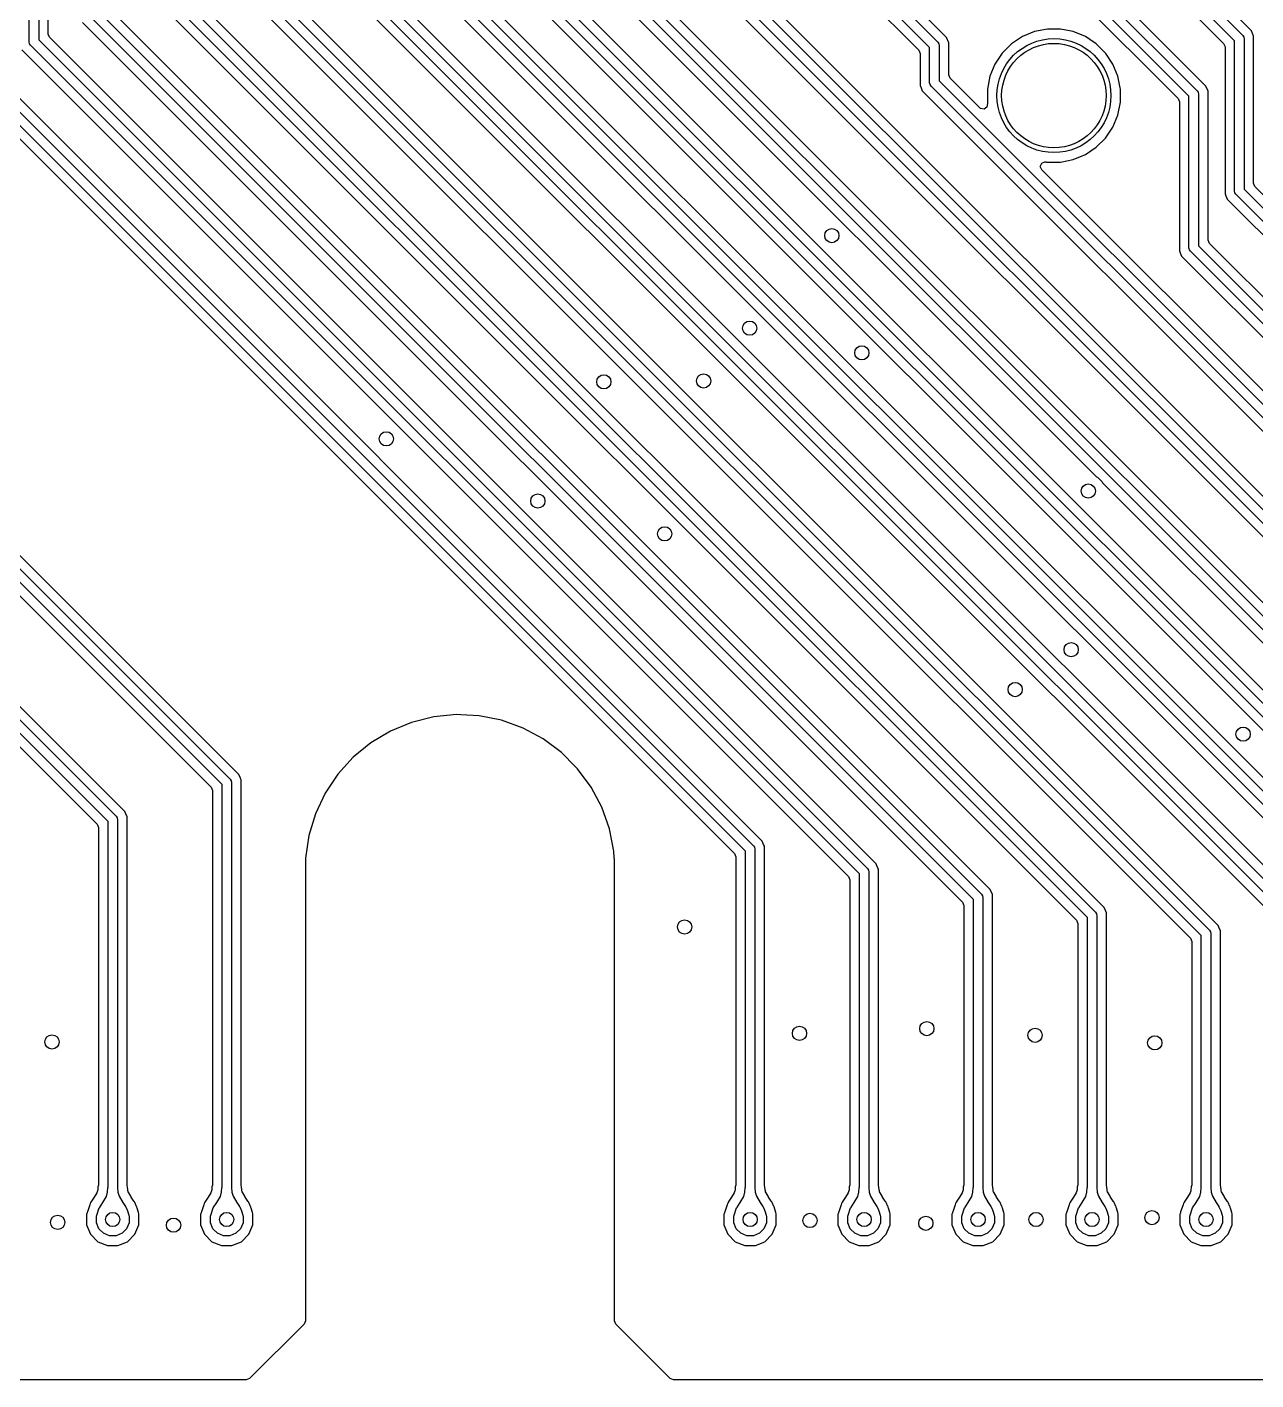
# Model space of a CAD drawing. Extents: x 114.9 to 199.6, y -137.1 to -76.7.
# Drawn here: x 173.54 to 186.47, y -137.15 to -122.9 of the extents above; entities that cross this region are included whole.
import ezdxf

# ---------------------------------------------------------------- set-up
doc = ezdxf.new("R2010")
doc.units = 0
doc.layers.add('BLACK', color=7, linetype='CONTINUOUS')

msp = doc.modelspace()

# ---------------------------------------------------------------- linework, layer by layer
at = {"layer": 'BLACK', "linetype": 'CONTINUOUS'}
for p, q in [((173.56, -123.06), (173.56, -103.05)), ((173.66, -103.07071), (173.66, -123.039289)), ((186.25, -123.05071), (181.244645, -118.045355)), ((181.33, -117.98929), (186.335355, -122.994645)), ((180.63, -118.34929), (185.855355, -123.574645)), ((180.452413, -118.455254), (185.655148, -123.657987)), ((185.77, -123.63071), (180.544645, -118.405355)), ((186.427586, -122.944747), (182.727467, -119.244627)), ((183.217586, -123.014747), (180.144852, -119.942012)), ((183.04, -123.12071), (179.944645, -120.025355)), ((180.03, -119.96929), (183.125355, -123.064645)), ((183.28682, -120.229659), (186.135148, -123.077987)), ((180.291699, -120.51454), (182.925148, -123.147987)), ((185.947586, -123.524747), (182.951988, -120.529148)), ((179.34, -120.779289), (191.385356, -132.824645)), ((191.477586, -132.774746), (179.454852, -120.752012)), ((179.162413, -120.885254), (191.185148, -132.907987)), ((191.3, -132.88071), (179.254645, -120.835355)), ((173.7605, -122.977364), (173.7605, -121.0793)), ((178.62, -121.17929), (190.785355, -133.344645)), ((190.877586, -133.294747), (178.734852, -121.152012)), ((177.86, -121.33853), (189.585355, -133.063885)), ((189.677586, -133.013987), (177.974852, -121.311252)), ((178.442414, -121.285255), (184.797713, -127.640553)), ((190.7, -133.40071), (178.534645, -121.235355)), ((177.682413, -121.444494), (189.385148, -133.147227)), ((189.5, -133.11995), (177.774645, -121.394595)), ((188.3, -132.84071), (177.074645, -121.615355)), ((177.16, -121.559289), (188.385355, -132.784644)), ((188.477586, -132.734747), (177.274852, -121.532012)), ((176.45, -121.76929), (187.185355, -132.504645)), ((187.277585, -132.454745), (176.564852, -121.742012)), ((176.982414, -121.665255), (188.185148, -132.867987)), ((176.272413, -121.875254), (186.985148, -132.587987)), ((187.1, -132.56071), (176.364645, -121.825355)), ((186.077587, -132.364748), (175.784852, -122.072012)), ((175.492413, -122.205254), (185.785148, -132.497987)), ((185.9, -132.47071), (175.584645, -122.155355)), ((175.67, -122.09929), (185.985355, -132.414645)), ((184.7, -132.28071), (174.904645, -122.485355)), ((174.99, -122.42929), (184.785355, -132.224645)), ((184.877586, -132.174747), (175.104852, -122.402012)), ((174.812413, -122.535254), (184.585148, -132.307987)), ((174.3, -122.74929), (183.585355, -132.034645)), ((179.092839, -127.4), (174.414852, -122.722012)), ((174.122414, -122.855254), (183.385148, -132.117987)), ((183.5, -132.09071), (174.214645, -122.805355)), ((184.279001, -122.9255), (184.143681, -122.952417)), ((184.279007, -122.9255), (184.279001, -122.9255)), ((184.416993, -122.9255), (184.279007, -122.9255)), ((184.416998, -122.9255), (184.416993, -122.9255)), ((184.552318, -122.952417), (184.416998, -122.9255)), ((173.563806, -123.079134), (173.56, -123.06)), ((173.574645, -123.095355), (173.563806, -123.079134)), ((173.66, -123.039289), (182.385356, -131.764645)), ((173.774852, -123.012012), (173.7605, -122.977364)), ((182.477586, -131.714746), (173.774852, -123.012012)), ((183.125355, -123.064645), (183.136194, -123.080866)), ((183.217587, -123.014749), (183.217586, -123.014747)), ((183.240499, -123.070062), (183.217587, -123.014749)), ((183.2405, -123.070066), (183.240499, -123.070062)), ((183.2405, -123.406984), (183.2405, -123.070066)), ((184.016192, -123.005223), (183.90146, -123.081883)), ((184.14367, -122.95242), (184.016192, -123.005223)), ((184.143681, -122.952417), (184.14367, -122.95242)), ((184.552329, -122.95242), (184.552318, -122.952417)), ((184.679807, -123.005223), (184.552329, -122.95242)), ((184.679808, -123.005223), (184.679807, -123.005223)), ((184.679811, -123.005225), (184.679808, -123.005223)), ((184.726074, -123.036137), (184.679811, -123.005225)), ((184.794539, -123.081883), (184.726074, -123.036137)), ((186.135148, -123.077987), (186.1495, -123.112635)), ((186.25, -124.63), (186.25, -123.05071)), ((186.335355, -122.994645), (186.346194, -123.010866)), ((186.346194, -123.010866), (186.35, -123.03)), ((186.35, -123.03), (186.35, -124.60929)), ((186.427587, -122.944749), (186.427586, -122.944747)), ((186.450499, -123.000062), (186.427587, -122.944749)), ((186.4505, -123.000066), (186.450499, -123.000062)), ((186.4505, -124.547364), (186.4505, -123.000066)), ((173.482414, -123.145255), (182.185148, -131.847987)), ((182.3, -131.82071), (173.574645, -123.095355)), ((182.925148, -123.147987), (182.9395, -123.182635)), ((182.9395, -123.182635), (182.9395, -123.519556)), ((183.04, -123.48962), (183.04, -123.12071)), ((183.136194, -123.080866), (183.14, -123.1)), ((183.14, -123.1), (183.14, -123.46891)), ((183.803883, -123.17946), (183.727223, -123.294192)), ((183.90146, -123.081883), (183.803883, -123.17946)), ((184.892116, -123.17946), (184.794539, -123.081883)), ((184.894237, -123.182635), (184.892116, -123.17946)), ((184.968775, -123.294189), (184.894237, -123.182635)), ((186.1495, -123.112635), (186.1495, -124.659936)), ((172.98, -123.319289), (181.185355, -131.524644)), ((181.277587, -131.474748), (173.094852, -123.292012)), ((183.727223, -123.294192), (183.67442, -123.42167)), ((185.021579, -123.42167), (184.968775, -123.294189)), ((172.802414, -123.425254), (180.985148, -131.607987)), ((181.1, -131.58071), (172.894645, -123.375355)), ((183.043806, -123.508754), (183.04, -123.48962)), ((183.14, -123.46891), (191.985355, -132.314265)), ((183.254852, -123.441632), (183.2405, -123.406984)), ((183.567865, -123.754645), (183.254852, -123.441632)), ((183.674417, -123.421681), (183.6475, -123.557001)), ((183.67442, -123.42167), (183.674417, -123.421681)), ((185.021582, -123.421681), (185.021579, -123.42167)), ((185.045608, -123.542468), (185.021582, -123.421681)), ((182.9395, -123.519556), (182.94899, -123.542468)), ((182.94899, -123.542468), (182.962412, -123.574872)), ((182.962412, -123.574872), (182.962413, -123.574874)), ((182.962413, -123.574874), (191.785148, -132.397607)), ((183.054645, -123.524975), (183.043806, -123.508754)), ((191.9, -132.37033), (183.054645, -123.524975)), ((183.6475, -123.557001), (183.6475, -123.694992)), ((185.0485, -123.557007), (185.045608, -123.542468)), ((185.0485, -123.694993), (185.0485, -123.557007)), ((185.77, -125.23), (185.77, -123.63071)), ((185.855355, -123.574645), (185.866194, -123.590866)), ((185.866194, -123.590866), (185.87, -123.61)), ((185.87, -123.61), (185.87, -125.209289)), ((185.947587, -123.524749), (185.947586, -123.524747)), ((185.970499, -123.580062), (185.947587, -123.524749)), ((185.9705, -123.580066), (185.970499, -123.580062)), ((185.9705, -125.147364), (185.9705, -123.580066)), ((183.575289, -123.760738), (183.567865, -123.754645)), ((183.612071, -123.768056), (183.575289, -123.760738)), ((183.643254, -123.747221), (183.612071, -123.768056)), ((183.650572, -123.710439), (183.643254, -123.747221)), ((183.6475, -123.694992), (183.650572, -123.710439)), ((185.02158, -123.830328), (185.0485, -123.694993)), ((185.655148, -123.657987), (185.6695, -123.692635)), ((185.6695, -123.692635), (185.6695, -125.259936)), ((184.968775, -123.957811), (185.02158, -123.830328)), ((184.794542, -124.170114), (184.892114, -124.072542)), ((184.892114, -124.072542), (184.968775, -123.957811)), ((184.679811, -124.246775), (184.794542, -124.170114)), ((184.205002, -124.371486), (184.219354, -124.336838)), ((184.219354, -124.336838), (184.254002, -124.322486)), ((184.254002, -124.322486), (184.263562, -124.323428)), ((184.263562, -124.323428), (184.271632, -124.325033)), ((184.271632, -124.325033), (184.279007, -124.3265)), ((184.279007, -124.3265), (184.416993, -124.3265)), ((184.416993, -124.3265), (184.552328, -124.29958)), ((184.552328, -124.29958), (184.679811, -124.246775)), ((184.219354, -124.406134), (184.205002, -124.371486)), ((189.927966, -130.114747), (184.219354, -124.406134)), ((186.253806, -124.649134), (186.25, -124.63)), ((186.35, -124.60929), (193.185355, -131.444645)), ((186.464852, -124.582012), (186.4505, -124.547364)), ((193.277588, -131.394748), (186.464852, -124.582012)), ((186.1495, -124.659936), (186.15899, -124.682848)), ((186.15899, -124.682848), (186.172412, -124.715252)), ((186.172412, -124.715252), (186.172413, -124.715254)), ((186.172413, -124.715254), (192.985148, -131.527988)), ((186.264645, -124.665355), (186.253806, -124.649134)), ((193.1, -131.50071), (186.264645, -124.665355)), ((185.87, -125.209289), (192.585355, -131.924644)), ((185.984852, -125.182012), (185.9705, -125.147364)), ((192.677586, -131.874747), (185.984852, -125.182012)), ((185.6695, -125.259936), (185.67899, -125.282848)), ((185.67899, -125.282848), (185.692412, -125.315252)), ((185.692412, -125.315252), (185.692413, -125.315254)), ((185.692413, -125.315254), (192.385148, -132.007987)), ((185.773806, -125.249134), (185.77, -125.23)), ((185.784645, -125.265355), (185.773806, -125.249134)), ((192.5, -131.98071), (185.784645, -125.265355)), ((175.59, -130.88071), (170.184645, -125.475355)), ((170.27, -125.419289), (175.675356, -130.824645)), ((175.767586, -130.774746), (170.384852, -125.392012)), ((170.092413, -125.525254), (175.475148, -130.907987)), ((168.902413, -125.925254), (174.275148, -131.297987)), ((174.39, -131.27071), (168.994645, -125.875355)), ((169.08, -125.819289), (174.475355, -131.214644)), ((174.567587, -131.164748), (169.194852, -125.792012)), ((183.677587, -131.984748), (179.092839, -127.4)), ((184.797713, -127.640553), (184.807225, -127.644493)), ((184.807225, -127.644493), (184.855507, -127.692775)), ((184.855507, -127.692775), (184.859446, -127.702286)), ((184.859446, -127.702286), (190.585148, -133.427987)), ((177.818779, -130.167286), (177.5856, -130.225304)), ((178.057953, -130.144151), (177.818779, -130.167286)), ((178.057954, -130.144151), (178.057953, -130.144151)), ((178.105949, -130.146601), (178.057954, -130.144151)), ((178.297937, -130.156402), (178.105949, -130.146601)), ((178.533506, -130.203773), (178.297937, -130.156402)), ((177.36347, -130.31695), (177.157214, -130.440234)), ((177.363474, -130.316948), (177.36347, -130.31695)), ((177.5856, -130.225304), (177.363474, -130.316948)), ((178.533512, -130.203775), (178.533506, -130.203773)), ((178.75956, -130.285234), (178.533512, -130.203775)), ((178.759564, -130.285236), (178.75956, -130.285234)), ((178.759569, -130.285238), (178.759564, -130.285236)), ((178.971209, -130.399028), (178.759569, -130.285238)), ((177.157214, -130.440234), (176.971307, -130.592478)), ((178.97121, -130.399029), (178.971209, -130.399028)), ((178.971212, -130.39903), (178.97121, -130.399029)), ((179.163843, -130.542678), (178.971212, -130.39903)), ((176.971307, -130.592478), (176.809785, -130.770378)), ((179.313154, -130.692826), (179.163843, -130.542678)), ((176.809785, -130.770378), (176.676145, -130.97008)), ((179.333274, -130.713059), (179.313154, -130.692826)), ((179.475843, -130.906487), (179.333274, -130.713059)), ((175.475148, -130.907987), (175.4895, -130.942635)), ((175.59, -135.122497), (175.59, -130.88071)), ((175.675356, -130.824645), (175.686194, -130.840866)), ((175.686194, -130.840866), (175.69, -130.86)), ((175.69, -130.86), (175.69, -135.12235)), ((175.767588, -130.774749), (175.767586, -130.774746)), ((175.783077, -130.812144), (175.767588, -130.774749)), ((175.78484, -130.8164), (175.783077, -130.812144)), ((175.790499, -130.830062), (175.78484, -130.8164)), ((175.7905, -130.830066), (175.790499, -130.830062)), ((175.7905, -135.088525), (175.7905, -130.830066)), ((179.588449, -131.118759), (179.475843, -130.906487)), ((175.4895, -130.942635), (175.4895, -135.089555)), ((176.676145, -130.97008), (176.573291, -131.187253)), ((174.567587, -131.164749), (174.567587, -131.164748)), ((174.576907, -131.18725), (174.567587, -131.164749)), ((174.590499, -131.220062), (174.576907, -131.18725)), ((176.573291, -131.187253), (176.503458, -131.417174)), ((179.66865, -131.345271), (179.588449, -131.118759)), ((174.275148, -131.297987), (174.2895, -131.332635)), ((174.2895, -131.332635), (174.2895, -135.089555)), ((174.39, -135.122497), (174.39, -131.27071)), ((174.475355, -131.214644), (174.486194, -131.230865)), ((174.486194, -131.230865), (174.486194, -131.230866)), ((174.486194, -131.230866), (174.49, -131.25)), ((174.49, -131.25), (174.49, -135.12235)), ((174.5905, -131.220066), (174.590499, -131.220062)), ((174.5905, -135.088525), (174.5905, -131.220066)), ((176.503458, -131.417174), (176.46816, -131.654845)), ((179.714706, -131.581107), (179.66865, -131.345271)), ((181.277587, -131.474749), (181.277587, -131.474748)), ((181.292161, -131.509934), (181.277587, -131.474749)), ((179.717817, -131.648584), (179.714706, -131.581107)), ((180.985148, -131.607987), (180.9995, -131.642635)), ((181.1, -135.122497), (181.1, -131.58071)), ((181.185355, -131.524644), (181.196194, -131.540865)), ((181.196194, -131.540865), (181.196194, -131.540866)), ((181.196194, -131.540866), (181.2, -131.56)), ((181.2, -131.56), (181.2, -135.12235)), ((181.300499, -131.530062), (181.292161, -131.509934)), ((181.3005, -131.530066), (181.300499, -131.530062)), ((181.3005, -135.088525), (181.3005, -131.530066)), ((176.468159, -131.654854), (176.468082, -131.775016)), ((176.46816, -131.654845), (176.468159, -131.654854)), ((179.719889, -131.657871), (179.717817, -131.648584)), ((179.719557, -131.657938), (179.719889, -131.657871)), ((179.720498, -131.66267), (179.719557, -131.657938)), ((179.720499, -131.662672), (179.720498, -131.66267)), ((179.720499, -131.706825), (179.720499, -131.662672)), ((179.722245, -131.74525), (179.720499, -131.706825)), ((179.720499, -131.750822), (179.722245, -131.74525)), ((179.720499, -136.525942), (179.720499, -131.750822)), ((180.9995, -131.642635), (180.9995, -135.089555)), ((182.385356, -131.764645), (182.396194, -131.780866)), ((182.477586, -131.714747), (182.477586, -131.714746)), ((182.477588, -131.714749), (182.477586, -131.714747)), ((182.482061, -131.725548), (182.477588, -131.714749)), ((182.496114, -131.759475), (182.482061, -131.725548)), ((182.5005, -131.770063), (182.496114, -131.759475)), ((182.5005, -135.088525), (182.5005, -131.770063)), ((176.468082, -131.775016), (176.468082, -131.819168)), ((176.468082, -131.819168), (176.468756, -131.822991)), ((176.468756, -131.822991), (176.4695, -131.8315)), ((176.4695, -131.8315), (176.4695, -136.525943)), ((182.185148, -131.847987), (182.1995, -131.882635)), ((182.1995, -131.882635), (182.1995, -135.089555)), ((182.3, -135.122497), (182.3, -131.82071)), ((182.396194, -131.780866), (182.4, -131.8)), ((182.4, -131.8), (182.4, -135.12235)), ((183.585355, -132.034645), (183.596194, -132.050866)), ((183.596194, -132.050866), (183.6, -132.07)), ((183.677587, -131.984749), (183.677587, -131.984748)), ((183.699997, -132.038851), (183.677587, -131.984749)), ((183.700499, -132.040062), (183.699997, -132.038851)), ((183.7005, -132.040066), (183.700499, -132.040062)), ((183.7005, -135.088525), (183.7005, -132.040066)), ((183.385148, -132.117987), (183.3995, -132.152635)), ((183.3995, -132.152635), (183.3995, -135.089555)), ((183.5, -135.122497), (183.5, -132.09071)), ((183.6, -132.07), (183.6, -135.12235)), ((184.877587, -132.174749), (184.877586, -132.174747)), ((184.900499, -132.230062), (184.877587, -132.174749)), ((184.585148, -132.307987), (184.5995, -132.342635)), ((184.7, -135.122497), (184.7, -132.28071)), ((184.785355, -132.224645), (184.796194, -132.240866)), ((184.796194, -132.240866), (184.8, -132.26)), ((184.8, -132.26), (184.8, -135.12235)), ((184.9005, -132.230066), (184.900499, -132.230062)), ((184.9005, -135.088525), (184.9005, -132.230066)), ((184.5995, -132.342635), (184.5995, -135.089555)), ((185.9, -135.122497), (185.9, -132.47071)), ((185.985355, -132.414645), (185.996194, -132.430866)), ((185.996194, -132.430866), (186, -132.45)), ((186, -132.45), (186, -135.12235)), ((186.084295, -132.380946), (186.077587, -132.364748)), ((186.084297, -132.380949), (186.084295, -132.380946)), ((186.084297, -132.38095), (186.084297, -132.380949)), ((186.1005, -132.420064), (186.084297, -132.38095)), ((186.1005, -135.088525), (186.1005, -132.420064)), ((185.785148, -132.497987), (185.7995, -132.532635)), ((185.7995, -132.532635), (185.7995, -135.089555)), ((174.27189, -135.179936), (174.245463, -135.223797)), ((174.27708, -135.167949), (174.27189, -135.179936)), ((174.279688, -135.158702), (174.27708, -135.167949)), ((174.280733, -135.152836), (174.279688, -135.158702)), ((174.281036, -135.152326), (174.280733, -135.152836)), ((174.281258, -135.150765), (174.281036, -135.152326)), ((174.283978, -135.115941), (174.281258, -135.150765)), ((174.288548, -135.099699), (174.283978, -135.115941)), ((174.289008, -135.09648), (174.288548, -135.099699)), ((174.2895, -135.089555), (174.289008, -135.09648)), ((174.372979, -135.216588), (174.385372, -135.172647)), ((174.385372, -135.172647), (174.389158, -135.124152)), ((174.389158, -135.124152), (174.39, -135.122497)), ((174.49, -135.12235), (174.490833, -135.124161)), ((174.490833, -135.124161), (174.494539, -135.172142)), ((174.494539, -135.172142), (174.506712, -135.215825)), ((174.592074, -135.100844), (174.5905, -135.088525)), ((174.59602, -135.116036), (174.592074, -135.100844)), ((174.598564, -135.148982), (174.59602, -135.116036)), ((174.600215, -135.158349), (174.598564, -135.148982)), ((174.602734, -135.167388), (174.600215, -135.158349)), ((174.607916, -135.179439), (174.602734, -135.167388)), ((174.628776, -135.214196), (174.607916, -135.179439)), ((175.47189, -135.179936), (175.445463, -135.223797)), ((175.47708, -135.167949), (175.47189, -135.179936)), ((175.479688, -135.158702), (175.47708, -135.167949)), ((175.480733, -135.152836), (175.479688, -135.158702)), ((175.481036, -135.152326), (175.480733, -135.152836)), ((175.481258, -135.150765), (175.481036, -135.152326)), ((175.483978, -135.115941), (175.481258, -135.150765)), ((175.488548, -135.099699), (175.483978, -135.115941)), ((175.489008, -135.09648), (175.488548, -135.099699)), ((175.4895, -135.089555), (175.489008, -135.09648)), ((175.572979, -135.216588), (175.585372, -135.172647)), ((175.585372, -135.172647), (175.589158, -135.124152)), ((175.589158, -135.124152), (175.59, -135.122497)), ((175.69, -135.12235), (175.690833, -135.124161)), ((175.690833, -135.124161), (175.694539, -135.172142)), ((175.694539, -135.172142), (175.706712, -135.215825)), ((175.792074, -135.100844), (175.7905, -135.088525)), ((175.79602, -135.116036), (175.792074, -135.100844)), ((175.798564, -135.148982), (175.79602, -135.116036)), ((175.800215, -135.158349), (175.798564, -135.148982)), ((175.802734, -135.167388), (175.800215, -135.158349)), ((175.807916, -135.179439), (175.802734, -135.167388)), ((175.828776, -135.214196), (175.807916, -135.179439)), ((180.98189, -135.179936), (180.955463, -135.223797)), ((180.98708, -135.167949), (180.98189, -135.179936)), ((180.989688, -135.158702), (180.98708, -135.167949)), ((180.990733, -135.152836), (180.989688, -135.158702)), ((180.991036, -135.152326), (180.990733, -135.152836)), ((180.991258, -135.150765), (180.991036, -135.152326)), ((180.993978, -135.115941), (180.991258, -135.150765)), ((180.998548, -135.099699), (180.993978, -135.115941)), ((180.999008, -135.09648), (180.998548, -135.099699)), ((180.9995, -135.089555), (180.999008, -135.09648)), ((181.082979, -135.216588), (181.095372, -135.172647)), ((181.095372, -135.172647), (181.099158, -135.124152)), ((181.099158, -135.124152), (181.1, -135.122497)), ((181.2, -135.12235), (181.200833, -135.124161)), ((181.200833, -135.124161), (181.204539, -135.172142)), ((181.204539, -135.172142), (181.216712, -135.215825)), ((181.302074, -135.100844), (181.3005, -135.088525)), ((181.30602, -135.116036), (181.302074, -135.100844)), ((181.308564, -135.148982), (181.30602, -135.116036)), ((181.310215, -135.158349), (181.308564, -135.148982)), ((181.312734, -135.167388), (181.310215, -135.158349)), ((181.317916, -135.179439), (181.312734, -135.167388)), ((181.338776, -135.214196), (181.317916, -135.179439)), ((182.18189, -135.179936), (182.155463, -135.223797)), ((182.18708, -135.167949), (182.18189, -135.179936)), ((182.189688, -135.158702), (182.18708, -135.167949)), ((182.190733, -135.152836), (182.189688, -135.158702)), ((182.191036, -135.152326), (182.190733, -135.152836)), ((182.191258, -135.150765), (182.191036, -135.152326)), ((182.193978, -135.115941), (182.191258, -135.150765)), ((182.198548, -135.099699), (182.193978, -135.115941)), ((182.199008, -135.09648), (182.198548, -135.099699)), ((182.1995, -135.089555), (182.199008, -135.09648)), ((182.282979, -135.216588), (182.295372, -135.172647)), ((182.295372, -135.172647), (182.299158, -135.124152)), ((182.299158, -135.124152), (182.3, -135.122497)), ((182.4, -135.12235), (182.400833, -135.124161)), ((182.400833, -135.124161), (182.404539, -135.172142)), ((182.404539, -135.172142), (182.416712, -135.215825)), ((182.502074, -135.100844), (182.5005, -135.088525)), ((182.50602, -135.116036), (182.502074, -135.100844)), ((182.508564, -135.148982), (182.50602, -135.116036)), ((182.510215, -135.158349), (182.508564, -135.148982)), ((182.512734, -135.167388), (182.510215, -135.158349)), ((182.517916, -135.179439), (182.512734, -135.167388)), ((182.538776, -135.214196), (182.517916, -135.179439)), ((183.38189, -135.179936), (183.355463, -135.223797)), ((183.38708, -135.167949), (183.38189, -135.179936)), ((183.389688, -135.158702), (183.38708, -135.167949)), ((183.390733, -135.152836), (183.389688, -135.158702)), ((183.391036, -135.152326), (183.390733, -135.152836)), ((183.391258, -135.150765), (183.391036, -135.152326)), ((183.393978, -135.115941), (183.391258, -135.150765)), ((183.398548, -135.099699), (183.393978, -135.115941)), ((183.399008, -135.09648), (183.398548, -135.099699)), ((183.3995, -135.089555), (183.399008, -135.09648)), ((183.482979, -135.216588), (183.495372, -135.172647)), ((183.495372, -135.172647), (183.499158, -135.124152)), ((183.499158, -135.124152), (183.5, -135.122497)), ((183.6, -135.12235), (183.600833, -135.124161)), ((183.600833, -135.124161), (183.604539, -135.172142)), ((183.604539, -135.172142), (183.616712, -135.215825)), ((183.702074, -135.100844), (183.7005, -135.088525)), ((183.70602, -135.116036), (183.702074, -135.100844)), ((183.708564, -135.148982), (183.70602, -135.116036)), ((183.710215, -135.158349), (183.708564, -135.148982)), ((183.712734, -135.167388), (183.710215, -135.158349)), ((183.717916, -135.179439), (183.712734, -135.167388)), ((183.738776, -135.214196), (183.717916, -135.179439)), ((184.58189, -135.179936), (184.555463, -135.223797)), ((184.58708, -135.167949), (184.58189, -135.179936)), ((184.589688, -135.158702), (184.58708, -135.167949)), ((184.590733, -135.152836), (184.589688, -135.158702)), ((184.591036, -135.152326), (184.590733, -135.152836)), ((184.591258, -135.150765), (184.591036, -135.152326)), ((184.593978, -135.115941), (184.591258, -135.150765)), ((184.598548, -135.099699), (184.593978, -135.115941)), ((184.599008, -135.09648), (184.598548, -135.099699)), ((184.5995, -135.089555), (184.599008, -135.09648)), ((184.682979, -135.216588), (184.695372, -135.172647)), ((184.695372, -135.172647), (184.699158, -135.124152)), ((184.699158, -135.124152), (184.7, -135.122497)), ((184.8, -135.12235), (184.800833, -135.124161)), ((184.800833, -135.124161), (184.804539, -135.172142)), ((184.804539, -135.172142), (184.816712, -135.215825)), ((184.902074, -135.100844), (184.9005, -135.088525)), ((184.90602, -135.116036), (184.902074, -135.100844)), ((184.908564, -135.148982), (184.90602, -135.116036)), ((184.910215, -135.158349), (184.908564, -135.148982)), ((184.912734, -135.167388), (184.910215, -135.158349)), ((184.917916, -135.179439), (184.912734, -135.167388)), ((184.938776, -135.214196), (184.917916, -135.179439)), ((185.78189, -135.179936), (185.755463, -135.223797)), ((185.78708, -135.167949), (185.78189, -135.179936)), ((185.789688, -135.158702), (185.78708, -135.167949)), ((185.790733, -135.152836), (185.789688, -135.158702)), ((185.791036, -135.152326), (185.790733, -135.152836)), ((185.791258, -135.150765), (185.791036, -135.152326)), ((185.793978, -135.115941), (185.791258, -135.150765)), ((185.798548, -135.099699), (185.793978, -135.115941)), ((185.799008, -135.09648), (185.798548, -135.099699)), ((185.7995, -135.089555), (185.799008, -135.09648)), ((185.882979, -135.216588), (185.895372, -135.172647)), ((185.895372, -135.172647), (185.899158, -135.124152)), ((185.899158, -135.124152), (185.9, -135.122497)), ((186, -135.12235), (186.000833, -135.124161)), ((186.000833, -135.124161), (186.004539, -135.172142)), ((186.004539, -135.172142), (186.016712, -135.215825)), ((186.102074, -135.100844), (186.1005, -135.088525)), ((186.10602, -135.116036), (186.102074, -135.100844)), ((186.108564, -135.148982), (186.10602, -135.116036)), ((186.110215, -135.158349), (186.108564, -135.148982)), ((186.112734, -135.167388), (186.110215, -135.158349)), ((186.117916, -135.179439), (186.112734, -135.167388)), ((186.138776, -135.214196), (186.117916, -135.179439)), ((174.197393, -135.305368), (174.172486, -135.379896)), ((174.197406, -135.305334), (174.197393, -135.305368)), ((174.202314, -135.29321), (174.197406, -135.305334)), ((174.203562, -135.290602), (174.202314, -135.29321)), ((174.209916, -135.279208), (174.203562, -135.290602)), ((174.209932, -135.279181), (174.209916, -135.279208)), ((174.244728, -135.22498), (174.209932, -135.279181)), ((174.245463, -135.223797), (174.244728, -135.22498)), ((174.298707, -135.336185), (174.334715, -135.280097)), ((174.334715, -135.280097), (174.372979, -135.216588)), ((174.506712, -135.215825), (174.545284, -135.280096)), ((174.545284, -135.280096), (174.545305, -135.280127)), ((174.545305, -135.280127), (174.575111, -135.324693)), ((174.575111, -135.324693), (174.575986, -135.326245)), ((174.575986, -135.326245), (174.59522, -135.367418)), ((174.6338, -135.222567), (174.628776, -135.214196)), ((174.635084, -135.224593), (174.6338, -135.222567)), ((174.662801, -135.266035), (174.635084, -135.224593)), ((174.662805, -135.266042), (174.662801, -135.266035)), ((174.667012, -135.272881), (174.662805, -135.266042)), ((174.667887, -135.274433), (174.667012, -135.272881)), ((174.671571, -135.281593), (174.667887, -135.274433)), ((174.690805, -135.322766), (174.671571, -135.281593)), ((174.692615, -135.327102), (174.690805, -135.322766)), ((174.694177, -135.330843), (174.692615, -135.327102)), ((174.694852, -135.332669), (174.694177, -135.330843)), ((175.397393, -135.305368), (175.372486, -135.379896)), ((175.397406, -135.305334), (175.397393, -135.305368)), ((175.402314, -135.29321), (175.397406, -135.305334)), ((175.403562, -135.290602), (175.402314, -135.29321)), ((175.409916, -135.279208), (175.403562, -135.290602)), ((175.409932, -135.279181), (175.409916, -135.279208)), ((175.444728, -135.22498), (175.409932, -135.279181)), ((175.445463, -135.223797), (175.444728, -135.22498)), ((175.498707, -135.336185), (175.534715, -135.280097)), ((175.534715, -135.280097), (175.572979, -135.216588)), ((175.706712, -135.215825), (175.745284, -135.280096)), ((175.745284, -135.280096), (175.745305, -135.280127)), ((175.745305, -135.280127), (175.775111, -135.324693)), ((175.775111, -135.324693), (175.775986, -135.326245)), ((175.775986, -135.326245), (175.79522, -135.367418)), ((175.8338, -135.222567), (175.828776, -135.214196)), ((175.835084, -135.224593), (175.8338, -135.222567)), ((175.862801, -135.266035), (175.835084, -135.224593)), ((175.862805, -135.266042), (175.862801, -135.266035)), ((175.867012, -135.272881), (175.862805, -135.266042)), ((175.867887, -135.274433), (175.867012, -135.272881)), ((175.871571, -135.281593), (175.867887, -135.274433)), ((175.890805, -135.322766), (175.871571, -135.281593)), ((175.892615, -135.327102), (175.890805, -135.322766)), ((175.894177, -135.330843), (175.892615, -135.327102)), ((175.894852, -135.332669), (175.894177, -135.330843)), ((180.907393, -135.305368), (180.882486, -135.379896)), ((180.907406, -135.305334), (180.907393, -135.305368)), ((180.912314, -135.29321), (180.907406, -135.305334)), ((180.913562, -135.290602), (180.912314, -135.29321)), ((180.919916, -135.279208), (180.913562, -135.290602)), ((180.919932, -135.279181), (180.919916, -135.279208)), ((180.954728, -135.22498), (180.919932, -135.279181)), ((180.955463, -135.223797), (180.954728, -135.22498)), ((181.008707, -135.336185), (181.044715, -135.280097)), ((181.044715, -135.280097), (181.082979, -135.216588)), ((181.216712, -135.215825), (181.255284, -135.280096)), ((181.255284, -135.280096), (181.255305, -135.280127)), ((181.255305, -135.280127), (181.285111, -135.324693)), ((181.285111, -135.324693), (181.285986, -135.326245)), ((181.285986, -135.326245), (181.30522, -135.367418)), ((181.3438, -135.222567), (181.338776, -135.214196)), ((181.345084, -135.224593), (181.3438, -135.222567)), ((181.372801, -135.266035), (181.345084, -135.224593)), ((181.372805, -135.266042), (181.372801, -135.266035)), ((181.377012, -135.272881), (181.372805, -135.266042)), ((181.377887, -135.274433), (181.377012, -135.272881)), ((181.381571, -135.281593), (181.377887, -135.274433)), ((181.400805, -135.322766), (181.381571, -135.281593)), ((181.402615, -135.327102), (181.400805, -135.322766)), ((181.404177, -135.330843), (181.402615, -135.327102)), ((181.404852, -135.332669), (181.404177, -135.330843)), ((182.107393, -135.305368), (182.082486, -135.379896)), ((182.107406, -135.305334), (182.107393, -135.305368)), ((182.112314, -135.29321), (182.107406, -135.305334)), ((182.113562, -135.290602), (182.112314, -135.29321)), ((182.119916, -135.279208), (182.113562, -135.290602)), ((182.119932, -135.279181), (182.119916, -135.279208)), ((182.154728, -135.22498), (182.119932, -135.279181)), ((182.155463, -135.223797), (182.154728, -135.22498)), ((182.208707, -135.336185), (182.244715, -135.280097)), ((182.244715, -135.280097), (182.282979, -135.216588)), ((182.416712, -135.215825), (182.455284, -135.280096)), ((182.455284, -135.280096), (182.455305, -135.280127)), ((182.455305, -135.280127), (182.485111, -135.324693)), ((182.485111, -135.324693), (182.485986, -135.326245)), ((182.485986, -135.326245), (182.50522, -135.367418)), ((182.5438, -135.222567), (182.538776, -135.214196)), ((182.545084, -135.224593), (182.5438, -135.222567)), ((182.572801, -135.266035), (182.545084, -135.224593)), ((182.572805, -135.266042), (182.572801, -135.266035)), ((182.577012, -135.272881), (182.572805, -135.266042)), ((182.577887, -135.274433), (182.577012, -135.272881)), ((182.581571, -135.281593), (182.577887, -135.274433)), ((182.600805, -135.322766), (182.581571, -135.281593)), ((182.602615, -135.327102), (182.600805, -135.322766)), ((182.604177, -135.330843), (182.602615, -135.327102)), ((182.604852, -135.332669), (182.604177, -135.330843)), ((183.307393, -135.305368), (183.282486, -135.379896)), ((183.307406, -135.305334), (183.307393, -135.305368)), ((183.312314, -135.29321), (183.307406, -135.305334)), ((183.313562, -135.290602), (183.312314, -135.29321)), ((183.319916, -135.279208), (183.313562, -135.290602)), ((183.319932, -135.279181), (183.319916, -135.279208)), ((183.354728, -135.22498), (183.319932, -135.279181)), ((183.355463, -135.223797), (183.354728, -135.22498)), ((183.408707, -135.336185), (183.444715, -135.280097)), ((183.444715, -135.280097), (183.482979, -135.216588)), ((183.616712, -135.215825), (183.655284, -135.280096)), ((183.655284, -135.280096), (183.655305, -135.280127)), ((183.655305, -135.280127), (183.685111, -135.324693)), ((183.685111, -135.324693), (183.685986, -135.326245)), ((183.685986, -135.326245), (183.70522, -135.367418)), ((183.7438, -135.222567), (183.738776, -135.214196)), ((183.745084, -135.224593), (183.7438, -135.222567)), ((183.772801, -135.266035), (183.745084, -135.224593)), ((183.772805, -135.266042), (183.772801, -135.266035)), ((183.777012, -135.272881), (183.772805, -135.266042)), ((183.777887, -135.274433), (183.777012, -135.272881)), ((183.781571, -135.281593), (183.777887, -135.274433)), ((183.800805, -135.322766), (183.781571, -135.281593)), ((183.802615, -135.327102), (183.800805, -135.322766)), ((183.804177, -135.330843), (183.802615, -135.327102)), ((183.804852, -135.332669), (183.804177, -135.330843)), ((184.507393, -135.305368), (184.482486, -135.379896)), ((184.507406, -135.305334), (184.507393, -135.305368)), ((184.512314, -135.29321), (184.507406, -135.305334)), ((184.513562, -135.290602), (184.512314, -135.29321)), ((184.519916, -135.279208), (184.513562, -135.290602)), ((184.519932, -135.279181), (184.519916, -135.279208)), ((184.554728, -135.22498), (184.519932, -135.279181)), ((184.555463, -135.223797), (184.554728, -135.22498)), ((184.608707, -135.336185), (184.644715, -135.280097)), ((184.644715, -135.280097), (184.682979, -135.216588)), ((184.816712, -135.215825), (184.855284, -135.280096)), ((184.855284, -135.280096), (184.855305, -135.280127)), ((184.855305, -135.280127), (184.885111, -135.324693)), ((184.885111, -135.324693), (184.885986, -135.326245)), ((184.885986, -135.326245), (184.90522, -135.367418)), ((184.9438, -135.222567), (184.938776, -135.214196)), ((184.945084, -135.224593), (184.9438, -135.222567)), ((184.972801, -135.266035), (184.945084, -135.224593)), ((184.972805, -135.266042), (184.972801, -135.266035)), ((184.977012, -135.272881), (184.972805, -135.266042)), ((184.977887, -135.274433), (184.977012, -135.272881)), ((184.981571, -135.281593), (184.977887, -135.274433)), ((185.000805, -135.322766), (184.981571, -135.281593)), ((185.002615, -135.327102), (185.000805, -135.322766)), ((185.004177, -135.330843), (185.002615, -135.327102)), ((185.004852, -135.332669), (185.004177, -135.330843)), ((185.707393, -135.305368), (185.682486, -135.379896)), ((185.707406, -135.305334), (185.707393, -135.305368)), ((185.712314, -135.29321), (185.707406, -135.305334)), ((185.713562, -135.290602), (185.712314, -135.29321)), ((185.719916, -135.279208), (185.713562, -135.290602)), ((185.719932, -135.279181), (185.719916, -135.279208)), ((185.754728, -135.22498), (185.719932, -135.279181)), ((185.755463, -135.223797), (185.754728, -135.22498)), ((185.808707, -135.336185), (185.844715, -135.280097)), ((185.844715, -135.280097), (185.882979, -135.216588)), ((186.016712, -135.215825), (186.055284, -135.280096)), ((186.055284, -135.280096), (186.055305, -135.280127)), ((186.055305, -135.280127), (186.085111, -135.324693)), ((186.085111, -135.324693), (186.085986, -135.326245)), ((186.085986, -135.326245), (186.10522, -135.367418)), ((186.1438, -135.222567), (186.138776, -135.214196)), ((186.145084, -135.224593), (186.1438, -135.222567)), ((186.172801, -135.266035), (186.145084, -135.224593)), ((186.172805, -135.266042), (186.172801, -135.266035)), ((186.177012, -135.272881), (186.172805, -135.266042)), ((186.177887, -135.274433), (186.177012, -135.272881)), ((186.181571, -135.281593), (186.177887, -135.274433)), ((186.200805, -135.322766), (186.181571, -135.281593)), ((186.202615, -135.327102), (186.200805, -135.322766)), ((186.204177, -135.330843), (186.202615, -135.327102)), ((186.204852, -135.332669), (186.204177, -135.330843)), ((174.167067, -135.399002), (174.1645, -135.4052)), ((174.1645, -135.4052), (174.1645, -135.514801)), ((174.169537, -135.390098), (174.167067, -135.399002)), ((174.169552, -135.390102), (174.169537, -135.390098)), ((174.169981, -135.388495), (174.169552, -135.390102)), ((174.170255, -135.387511), (174.169981, -135.388495)), ((174.170267, -135.387428), (174.170255, -135.387511)), ((174.17036, -135.387077), (174.170267, -135.387428)), ((174.170629, -135.386076), (174.17036, -135.387077)), ((174.170797, -135.385516), (174.170629, -135.386076)), ((174.172486, -135.379896), (174.170797, -135.385516)), ((174.268363, -135.425859), (174.272437, -135.416021)), ((174.268363, -135.494141), (174.268363, -135.425859)), ((174.272182, -135.414698), (174.272543, -135.413349)), ((174.272437, -135.416021), (174.272182, -135.414698)), ((174.272543, -135.413349), (174.297463, -135.338782)), ((174.297463, -135.338782), (174.298707, -135.336185)), ((174.59522, -135.367418), (174.595892, -135.369236)), ((174.595892, -135.369236), (174.608277, -135.413778)), ((174.608277, -135.413778), (174.607902, -135.416843)), ((174.607902, -135.416843), (174.611637, -135.425859)), ((174.611637, -135.425859), (174.611637, -135.494141)), ((174.696957, -135.339184), (174.694852, -135.332669)), ((174.697536, -135.340974), (174.696957, -135.339184)), ((174.709921, -135.385516), (174.697536, -135.340974)), ((174.709921, -135.385519), (174.709921, -135.385516)), ((174.710336, -135.387889), (174.709921, -135.385519)), ((174.710519, -135.387856), (174.710336, -135.387889)), ((174.713495, -135.40036), (174.710519, -135.387856)), ((174.7155, -135.4052), (174.713495, -135.40036)), ((174.7155, -135.5148), (174.7155, -135.4052)), ((175.367067, -135.399002), (175.3645, -135.4052)), ((175.3645, -135.4052), (175.3645, -135.514801)), ((175.369537, -135.390098), (175.367067, -135.399002)), ((175.369552, -135.390102), (175.369537, -135.390098)), ((175.369981, -135.388495), (175.369552, -135.390102)), ((175.370255, -135.387511), (175.369981, -135.388495)), ((175.370267, -135.387428), (175.370255, -135.387511)), ((175.37036, -135.387077), (175.370267, -135.387428)), ((175.370629, -135.386076), (175.37036, -135.387077)), ((175.370797, -135.385516), (175.370629, -135.386076)), ((175.372486, -135.379896), (175.370797, -135.385516)), ((175.468363, -135.425859), (175.472437, -135.416021)), ((175.468363, -135.494141), (175.468363, -135.425859)), ((175.472182, -135.414698), (175.472543, -135.413349)), ((175.472437, -135.416021), (175.472182, -135.414698)), ((175.472543, -135.413349), (175.497463, -135.338782)), ((175.497463, -135.338782), (175.498707, -135.336185)), ((175.79522, -135.367418), (175.795892, -135.369236)), ((175.795892, -135.369236), (175.808277, -135.413778)), ((175.808277, -135.413778), (175.807902, -135.416843)), ((175.807902, -135.416843), (175.811637, -135.425859)), ((175.811637, -135.425859), (175.811637, -135.494141)), ((175.896957, -135.339184), (175.894852, -135.332669)), ((175.897536, -135.340974), (175.896957, -135.339184)), ((175.909921, -135.385516), (175.897536, -135.340974)), ((175.909921, -135.385519), (175.909921, -135.385516)), ((175.910336, -135.387889), (175.909921, -135.385519)), ((175.910519, -135.387856), (175.910336, -135.387889)), ((175.913495, -135.40036), (175.910519, -135.387856)), ((175.9155, -135.4052), (175.913495, -135.40036)), ((175.9155, -135.5148), (175.9155, -135.4052)), ((180.877067, -135.399002), (180.8745, -135.4052)), ((180.8745, -135.4052), (180.8745, -135.514801)), ((180.879537, -135.390098), (180.877067, -135.399002)), ((180.879552, -135.390102), (180.879537, -135.390098)), ((180.879981, -135.388495), (180.879552, -135.390102)), ((180.880255, -135.387511), (180.879981, -135.388495)), ((180.880267, -135.387428), (180.880255, -135.387511)), ((180.88036, -135.387077), (180.880267, -135.387428)), ((180.880629, -135.386076), (180.88036, -135.387077)), ((180.880797, -135.385516), (180.880629, -135.386076)), ((180.882486, -135.379896), (180.880797, -135.385516)), ((180.978363, -135.425859), (180.982437, -135.416021)), ((180.978363, -135.494141), (180.978363, -135.425859)), ((180.982182, -135.414698), (180.982543, -135.413349)), ((180.982437, -135.416021), (180.982182, -135.414698)), ((180.982543, -135.413349), (181.007463, -135.338782)), ((181.007463, -135.338782), (181.008707, -135.336185)), ((181.30522, -135.367418), (181.305892, -135.369236)), ((181.305892, -135.369236), (181.318277, -135.413778)), ((181.318277, -135.413778), (181.317902, -135.416843)), ((181.317902, -135.416843), (181.321637, -135.425859)), ((181.321637, -135.425859), (181.321637, -135.494141)), ((181.406957, -135.339184), (181.404852, -135.332669)), ((181.407536, -135.340974), (181.406957, -135.339184)), ((181.419921, -135.385516), (181.407536, -135.340974)), ((181.419921, -135.385519), (181.419921, -135.385516)), ((181.420336, -135.387889), (181.419921, -135.385519)), ((181.420519, -135.387856), (181.420336, -135.387889)), ((181.423495, -135.40036), (181.420519, -135.387856)), ((181.4255, -135.4052), (181.423495, -135.40036)), ((181.4255, -135.5148), (181.4255, -135.4052)), ((182.077067, -135.399002), (182.0745, -135.4052)), ((182.0745, -135.4052), (182.0745, -135.514801)), ((182.079537, -135.390098), (182.077067, -135.399002)), ((182.079552, -135.390102), (182.079537, -135.390098)), ((182.079981, -135.388495), (182.079552, -135.390102)), ((182.080255, -135.387511), (182.079981, -135.388495)), ((182.080267, -135.387428), (182.080255, -135.387511)), ((182.08036, -135.387077), (182.080267, -135.387428)), ((182.080629, -135.386076), (182.08036, -135.387077)), ((182.080797, -135.385516), (182.080629, -135.386076)), ((182.082486, -135.379896), (182.080797, -135.385516)), ((182.178363, -135.425859), (182.182437, -135.416021)), ((182.178363, -135.494141), (182.178363, -135.425859)), ((182.182182, -135.414698), (182.182543, -135.413349)), ((182.182437, -135.416021), (182.182182, -135.414698)), ((182.182543, -135.413349), (182.207463, -135.338782)), ((182.207463, -135.338782), (182.208707, -135.336185)), ((182.50522, -135.367418), (182.505892, -135.369236)), ((182.505892, -135.369236), (182.518277, -135.413778)), ((182.518277, -135.413778), (182.517902, -135.416843)), ((182.517902, -135.416843), (182.521637, -135.425859)), ((182.521637, -135.425859), (182.521637, -135.494141)), ((182.606957, -135.339184), (182.604852, -135.332669)), ((182.607536, -135.340974), (182.606957, -135.339184)), ((182.619921, -135.385516), (182.607536, -135.340974)), ((182.619921, -135.385519), (182.619921, -135.385516)), ((182.620336, -135.387889), (182.619921, -135.385519)), ((182.620519, -135.387856), (182.620336, -135.387889)), ((182.623495, -135.40036), (182.620519, -135.387856)), ((182.6255, -135.4052), (182.623495, -135.40036)), ((182.6255, -135.5148), (182.6255, -135.4052)), ((183.277067, -135.399002), (183.2745, -135.4052)), ((183.2745, -135.4052), (183.2745, -135.514801)), ((183.279537, -135.390098), (183.277067, -135.399002)), ((183.279552, -135.390102), (183.279537, -135.390098)), ((183.279981, -135.388495), (183.279552, -135.390102)), ((183.280255, -135.387511), (183.279981, -135.388495)), ((183.280267, -135.387428), (183.280255, -135.387511)), ((183.28036, -135.387077), (183.280267, -135.387428)), ((183.280629, -135.386076), (183.28036, -135.387077)), ((183.280797, -135.385516), (183.280629, -135.386076)), ((183.282486, -135.379896), (183.280797, -135.385516)), ((183.378363, -135.425859), (183.382437, -135.416021)), ((183.378363, -135.494141), (183.378363, -135.425859)), ((183.382182, -135.414698), (183.382543, -135.413349)), ((183.382437, -135.416021), (183.382182, -135.414698)), ((183.382543, -135.413349), (183.407463, -135.338782)), ((183.407463, -135.338782), (183.408707, -135.336185)), ((183.70522, -135.367418), (183.705892, -135.369236)), ((183.705892, -135.369236), (183.718277, -135.413778)), ((183.718277, -135.413778), (183.717902, -135.416843)), ((183.717902, -135.416843), (183.721637, -135.425859)), ((183.721637, -135.425859), (183.721637, -135.494141)), ((183.806957, -135.339184), (183.804852, -135.332669)), ((183.807536, -135.340974), (183.806957, -135.339184)), ((183.819921, -135.385516), (183.807536, -135.340974)), ((183.819921, -135.385519), (183.819921, -135.385516)), ((183.820336, -135.387889), (183.819921, -135.385519)), ((183.820519, -135.387856), (183.820336, -135.387889)), ((183.823495, -135.40036), (183.820519, -135.387856)), ((183.8255, -135.4052), (183.823495, -135.40036)), ((183.8255, -135.5148), (183.8255, -135.4052)), ((184.477067, -135.399002), (184.4745, -135.4052)), ((184.4745, -135.4052), (184.4745, -135.514801)), ((184.479537, -135.390098), (184.477067, -135.399002)), ((184.479552, -135.390102), (184.479537, -135.390098)), ((184.479981, -135.388495), (184.479552, -135.390102)), ((184.480255, -135.387511), (184.479981, -135.388495)), ((184.480267, -135.387428), (184.480255, -135.387511)), ((184.48036, -135.387077), (184.480267, -135.387428)), ((184.480629, -135.386076), (184.48036, -135.387077)), ((184.480797, -135.385516), (184.480629, -135.386076)), ((184.482486, -135.379896), (184.480797, -135.385516)), ((184.578363, -135.425859), (184.582437, -135.416021)), ((184.578363, -135.494141), (184.578363, -135.425859)), ((184.582182, -135.414698), (184.582543, -135.413349)), ((184.582437, -135.416021), (184.582182, -135.414698)), ((184.582543, -135.413349), (184.607463, -135.338782)), ((184.607463, -135.338782), (184.608707, -135.336185)), ((184.90522, -135.367418), (184.905892, -135.369236)), ((184.905892, -135.369236), (184.918277, -135.413778)), ((184.918277, -135.413778), (184.917902, -135.416843)), ((184.917902, -135.416843), (184.921637, -135.425859)), ((184.921637, -135.425859), (184.921637, -135.494141)), ((185.006957, -135.339184), (185.004852, -135.332669)), ((185.007536, -135.340974), (185.006957, -135.339184)), ((185.019921, -135.385516), (185.007536, -135.340974)), ((185.019921, -135.385519), (185.019921, -135.385516)), ((185.020336, -135.387889), (185.019921, -135.385519)), ((185.020519, -135.387856), (185.020336, -135.387889)), ((185.023495, -135.40036), (185.020519, -135.387856)), ((185.0255, -135.4052), (185.023495, -135.40036)), ((185.0255, -135.5148), (185.0255, -135.4052)), ((185.677067, -135.399002), (185.6745, -135.4052)), ((185.6745, -135.4052), (185.6745, -135.514801)), ((185.679537, -135.390098), (185.677067, -135.399002)), ((185.679552, -135.390102), (185.679537, -135.390098)), ((185.679981, -135.388495), (185.679552, -135.390102)), ((185.680255, -135.387511), (185.679981, -135.388495)), ((185.680267, -135.387428), (185.680255, -135.387511)), ((185.68036, -135.387077), (185.680267, -135.387428)), ((185.680629, -135.386076), (185.68036, -135.387077)), ((185.680797, -135.385516), (185.680629, -135.386076)), ((185.682486, -135.379896), (185.680797, -135.385516)), ((185.778363, -135.425859), (185.782437, -135.416021)), ((185.778363, -135.494141), (185.778363, -135.425859)), ((185.782182, -135.414698), (185.782543, -135.413349)), ((185.782437, -135.416021), (185.782182, -135.414698)), ((185.782543, -135.413349), (185.807463, -135.338782)), ((185.807463, -135.338782), (185.808707, -135.336185)), ((186.10522, -135.367418), (186.105892, -135.369236)), ((186.105892, -135.369236), (186.118277, -135.413778)), ((186.118277, -135.413778), (186.117902, -135.416843)), ((186.117902, -135.416843), (186.121637, -135.425859)), ((186.121637, -135.425859), (186.121637, -135.494141)), ((186.206957, -135.339184), (186.204852, -135.332669)), ((186.207536, -135.340974), (186.206957, -135.339184)), ((186.219921, -135.385516), (186.207536, -135.340974)), ((186.219921, -135.385519), (186.219921, -135.385516)), ((186.220336, -135.387889), (186.219921, -135.385519)), ((186.220519, -135.387856), (186.220336, -135.387889)), ((186.223495, -135.40036), (186.220519, -135.387856)), ((186.2255, -135.4052), (186.223495, -135.40036)), ((186.2255, -135.5148), (186.2255, -135.4052)), ((174.1645, -135.514801), (174.175064, -135.540303)), ((174.175064, -135.540303), (174.206443, -135.616058)), ((174.206443, -135.616058), (174.206444, -135.616059)), ((174.206444, -135.616059), (174.206445, -135.616061)), ((174.206445, -135.616061), (174.283939, -135.693555)), ((174.294493, -135.557225), (174.268363, -135.494141)), ((174.342775, -135.605507), (174.294493, -135.557225)), ((174.405859, -135.631637), (174.342775, -135.605507)), ((174.537225, -135.605507), (174.474141, -135.631637)), ((174.585507, -135.557225), (174.537225, -135.605507)), ((174.611637, -135.494141), (174.585507, -135.557225)), ((174.596061, -135.693555), (174.673555, -135.616061)), ((174.673555, -135.61606), (174.673557, -135.616058)), ((174.673555, -135.616061), (174.673555, -135.61606)), ((174.673557, -135.616058), (174.7155, -135.5148)), ((175.3645, -135.514801), (175.375064, -135.540303)), ((175.375064, -135.540303), (175.406443, -135.616058)), ((175.406443, -135.616058), (175.406444, -135.616059)), ((175.406444, -135.616059), (175.406445, -135.616061)), ((175.406445, -135.616061), (175.483939, -135.693555)), ((175.494493, -135.557225), (175.468363, -135.494141)), ((175.542775, -135.605507), (175.494493, -135.557225)), ((175.605859, -135.631637), (175.542775, -135.605507)), ((175.737225, -135.605507), (175.674141, -135.631637)), ((175.785507, -135.557225), (175.737225, -135.605507)), ((175.811637, -135.494141), (175.785507, -135.557225)), ((175.796061, -135.693555), (175.873555, -135.616061)), ((175.873555, -135.61606), (175.873557, -135.616058)), ((175.873555, -135.616061), (175.873555, -135.61606)), ((175.873557, -135.616058), (175.9155, -135.5148)), ((180.8745, -135.514801), (180.885064, -135.540303)), ((180.885064, -135.540303), (180.916443, -135.616058)), ((180.916443, -135.616058), (180.916444, -135.616059)), ((180.916444, -135.616059), (180.916445, -135.616061)), ((180.916445, -135.616061), (180.993939, -135.693555)), ((181.004493, -135.557225), (180.978363, -135.494141)), ((181.052775, -135.605507), (181.004493, -135.557225)), ((181.115859, -135.631637), (181.052775, -135.605507)), ((181.247225, -135.605507), (181.184141, -135.631637)), ((181.295507, -135.557225), (181.247225, -135.605507)), ((181.321637, -135.494141), (181.295507, -135.557225)), ((181.306061, -135.693555), (181.383555, -135.616061)), ((181.383555, -135.61606), (181.383557, -135.616058)), ((181.383555, -135.616061), (181.383555, -135.61606)), ((181.383557, -135.616058), (181.4255, -135.5148)), ((182.0745, -135.514801), (182.085064, -135.540303)), ((182.085064, -135.540303), (182.116443, -135.616058)), ((182.116443, -135.616058), (182.116444, -135.616059)), ((182.116444, -135.616059), (182.116445, -135.616061)), ((182.116445, -135.616061), (182.193939, -135.693555)), ((182.204493, -135.557225), (182.178363, -135.494141)), ((182.252775, -135.605507), (182.204493, -135.557225)), ((182.315859, -135.631637), (182.252775, -135.605507)), ((182.447225, -135.605507), (182.384141, -135.631637)), ((182.495507, -135.557225), (182.447225, -135.605507)), ((182.521637, -135.494141), (182.495507, -135.557225)), ((182.506061, -135.693555), (182.583555, -135.616061)), ((182.583555, -135.61606), (182.583557, -135.616058)), ((182.583555, -135.616061), (182.583555, -135.61606)), ((182.583557, -135.616058), (182.6255, -135.5148)), ((183.2745, -135.514801), (183.285064, -135.540303)), ((183.285064, -135.540303), (183.316443, -135.616058)), ((183.316443, -135.616058), (183.316444, -135.616059)), ((183.316444, -135.616059), (183.316445, -135.616061)), ((183.316445, -135.616061), (183.393939, -135.693555)), ((183.404493, -135.557225), (183.378363, -135.494141)), ((183.452775, -135.605507), (183.404493, -135.557225)), ((183.515859, -135.631637), (183.452775, -135.605507)), ((183.647225, -135.605507), (183.584141, -135.631637)), ((183.695507, -135.557225), (183.647225, -135.605507)), ((183.721637, -135.494141), (183.695507, -135.557225)), ((183.706061, -135.693555), (183.783555, -135.616061)), ((183.783555, -135.61606), (183.783557, -135.616058)), ((183.783555, -135.616061), (183.783555, -135.61606)), ((183.783557, -135.616058), (183.8255, -135.5148)), ((184.4745, -135.514801), (184.485064, -135.540303)), ((184.485064, -135.540303), (184.516443, -135.616058)), ((184.516443, -135.616058), (184.516444, -135.616059)), ((184.516444, -135.616059), (184.516445, -135.616061)), ((184.516445, -135.616061), (184.593939, -135.693555)), ((184.604493, -135.557225), (184.578363, -135.494141)), ((184.652775, -135.605507), (184.604493, -135.557225)), ((184.715859, -135.631637), (184.652775, -135.605507)), ((184.847225, -135.605507), (184.784141, -135.631637)), ((184.895507, -135.557225), (184.847225, -135.605507)), ((184.921637, -135.494141), (184.895507, -135.557225)), ((184.906061, -135.693555), (184.983555, -135.616061)), ((184.983555, -135.61606), (184.983557, -135.616058)), ((184.983555, -135.616061), (184.983555, -135.61606)), ((184.983557, -135.616058), (185.0255, -135.5148)), ((185.6745, -135.514801), (185.685064, -135.540303)), ((185.685064, -135.540303), (185.716443, -135.616058)), ((185.716443, -135.616058), (185.716444, -135.616059)), ((185.716444, -135.616059), (185.716445, -135.616061)), ((185.716445, -135.616061), (185.793939, -135.693555)), ((185.804493, -135.557225), (185.778363, -135.494141)), ((185.852775, -135.605507), (185.804493, -135.557225)), ((185.915859, -135.631637), (185.852775, -135.605507)), ((186.047225, -135.605507), (185.984141, -135.631637)), ((186.095507, -135.557225), (186.047225, -135.605507)), ((186.121637, -135.494141), (186.095507, -135.557225)), ((186.106061, -135.693555), (186.183555, -135.616061)), ((186.183555, -135.61606), (186.183557, -135.616058)), ((186.183555, -135.616061), (186.183555, -135.61606)), ((186.183557, -135.616058), (186.2255, -135.5148)), ((174.283939, -135.693555), (174.28394, -135.693555)), ((174.28394, -135.693555), (174.283942, -135.693557)), ((174.283942, -135.693557), (174.3852, -135.7355)), ((174.3852, -135.7355), (174.385202, -135.7355)), ((174.385202, -135.7355), (174.494798, -135.7355)), ((174.474141, -135.631637), (174.405859, -135.631637)), ((174.494798, -135.7355), (174.4948, -135.7355)), ((174.4948, -135.7355), (174.596058, -135.693557)), ((174.596058, -135.693557), (174.59606, -135.693555)), ((174.59606, -135.693555), (174.596061, -135.693555)), ((175.483939, -135.693555), (175.48394, -135.693555)), ((175.48394, -135.693555), (175.483942, -135.693557)), ((175.483942, -135.693557), (175.5852, -135.7355)), ((175.5852, -135.7355), (175.585202, -135.7355)), ((175.585202, -135.7355), (175.694798, -135.7355)), ((175.674141, -135.631637), (175.605859, -135.631637)), ((175.694798, -135.7355), (175.6948, -135.7355)), ((175.6948, -135.7355), (175.796058, -135.693557)), ((175.796058, -135.693557), (175.79606, -135.693555)), ((175.79606, -135.693555), (175.796061, -135.693555)), ((180.993939, -135.693555), (180.99394, -135.693555)), ((180.99394, -135.693555), (180.993942, -135.693557)), ((180.993942, -135.693557), (181.0952, -135.7355)), ((181.0952, -135.7355), (181.095202, -135.7355)), ((181.095202, -135.7355), (181.204798, -135.7355)), ((181.184141, -135.631637), (181.115859, -135.631637)), ((181.204798, -135.7355), (181.2048, -135.7355)), ((181.2048, -135.7355), (181.306058, -135.693557)), ((181.306058, -135.693557), (181.30606, -135.693555)), ((181.30606, -135.693555), (181.306061, -135.693555)), ((182.193939, -135.693555), (182.19394, -135.693555)), ((182.19394, -135.693555), (182.193942, -135.693557)), ((182.193942, -135.693557), (182.2952, -135.7355)), ((182.2952, -135.7355), (182.295202, -135.7355)), ((182.295202, -135.7355), (182.404798, -135.7355)), ((182.384141, -135.631637), (182.315859, -135.631637)), ((182.404798, -135.7355), (182.4048, -135.7355)), ((182.4048, -135.7355), (182.506058, -135.693557)), ((182.506058, -135.693557), (182.50606, -135.693555)), ((182.50606, -135.693555), (182.506061, -135.693555)), ((183.393939, -135.693555), (183.39394, -135.693555)), ((183.39394, -135.693555), (183.393942, -135.693557)), ((183.393942, -135.693557), (183.4952, -135.7355)), ((183.4952, -135.7355), (183.495202, -135.7355)), ((183.495202, -135.7355), (183.604798, -135.7355)), ((183.584141, -135.631637), (183.515859, -135.631637)), ((183.604798, -135.7355), (183.6048, -135.7355)), ((183.6048, -135.7355), (183.706058, -135.693557)), ((183.706058, -135.693557), (183.70606, -135.693555)), ((183.70606, -135.693555), (183.706061, -135.693555)), ((184.593939, -135.693555), (184.59394, -135.693555)), ((184.59394, -135.693555), (184.593942, -135.693557)), ((184.593942, -135.693557), (184.6952, -135.7355)), ((184.6952, -135.7355), (184.695202, -135.7355)), ((184.695202, -135.7355), (184.804798, -135.7355)), ((184.784141, -135.631637), (184.715859, -135.631637)), ((184.804798, -135.7355), (184.8048, -135.7355)), ((184.8048, -135.7355), (184.906058, -135.693557)), ((184.906058, -135.693557), (184.90606, -135.693555)), ((184.90606, -135.693555), (184.906061, -135.693555)), ((185.793939, -135.693555), (185.79394, -135.693555)), ((185.79394, -135.693555), (185.793942, -135.693557)), ((185.793942, -135.693557), (185.8952, -135.7355)), ((185.8952, -135.7355), (185.895202, -135.7355)), ((185.895202, -135.7355), (186.004798, -135.7355)), ((185.984141, -135.631637), (185.915859, -135.631637)), ((186.004798, -135.7355), (186.0048, -135.7355)), ((186.0048, -135.7355), (186.106058, -135.693557)), ((186.106058, -135.693557), (186.10606, -135.693555)), ((186.10606, -135.693555), (186.106061, -135.693555)), ((176.455148, -136.560591), (175.880591, -137.135148)), ((176.4695, -136.525943), (176.455148, -136.560591)), ((179.734851, -136.56059), (179.720499, -136.525942)), ((180.309409, -137.135148), (179.734851, -136.56059)), ((175.845943, -137.1495), (167.634057, -137.1495)), ((175.880591, -137.135148), (175.845943, -137.1495)), ((180.344057, -137.1495), (180.309409, -137.135148)), ((196.955943, -137.1495), (180.344057, -137.1495))]:
    msp.add_line(p, q, dxfattribs=at)
at = {"layer": 'BLACK'}
for centre, radius in [((184.348, -123.626), 0.6), ((184.348, -123.626), 0.549999), ((182.01019, -125.09981), 0.075), ((181.14519, -126.07481), 0.075), ((182.32557, -126.33443), 0.075), ((179.61, -126.64), 0.075), ((180.66, -126.63), 0.075), ((177.32, -127.24), 0.075), ((184.71, -127.79), 0.075), ((178.91519, -127.89481), 0.075), ((180.25, -128.24), 0.075), ((184.53, -129.46), 0.075), ((183.94, -129.88), 0.075), ((186.34, -130.35), 0.075), ((180.46, -132.38), 0.075), ((181.67, -133.5), 0.075), ((183.01, -133.45), 0.075), ((184.15, -133.52), 0.075), ((173.8, -133.59), 0.075), ((185.41, -133.6), 0.075), ((173.86, -135.49), 0.075), ((174.44, -135.46), 0.075), ((175.08, -135.52), 0.075), ((175.64, -135.46), 0.075), ((181.15, -135.46), 0.075), ((181.78, -135.47), 0.075), ((182.35, -135.46), 0.075), ((183, -135.5), 0.075), ((183.55, -135.46), 0.075), ((184.16, -135.46), 0.075), ((184.75, -135.46), 0.075), ((185.38, -135.44), 0.075), ((185.95, -135.46), 0.075)]:
    msp.add_circle(centre, radius, dxfattribs=at)
at = {"layer": 'WHITE'}
for centre in [(182.01019, -125.09981), (181.14519, -126.07481), (182.32557, -126.33443), (179.61, -126.64), (180.66, -126.63), (177.32, -127.24), (184.71, -127.79), (178.91519, -127.89481), (180.25, -128.24), (184.53, -129.46), (183.94, -129.88), (186.34, -130.35), (180.46, -132.38), (181.67, -133.5), (183.01, -133.45), (184.15, -133.52), (173.8, -133.59), (185.41, -133.6), (173.86, -135.49), (174.44, -135.46), (175.08, -135.52), (175.64, -135.46), (181.15, -135.46), (181.78, -135.47), (182.35, -135.46), (183, -135.5), (183.55, -135.46), (184.16, -135.46), (184.75, -135.46), (185.38, -135.44), (185.95, -135.46)]:
    msp.add_circle(centre, 0.075, dxfattribs=at)

doc.saveas('drawing.dxf')
